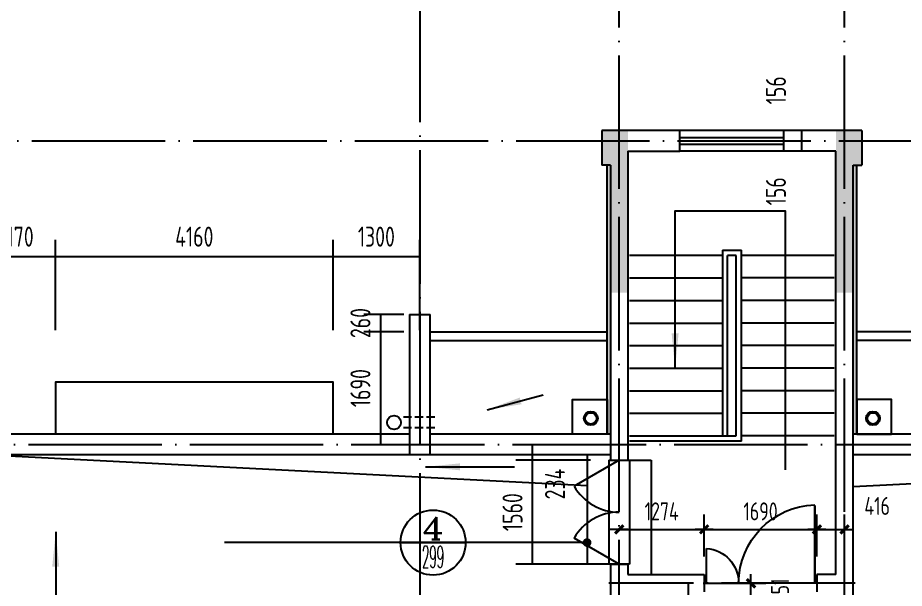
# Model space of a CAD drawing. Extents: x -726032 to 135930, y -151624 to 587044.
# Drawn here: x -591951 to -578660, y 510948 to 519497 of the extents above; entities that cross this region are included whole.
import ezdxf
from ezdxf.enums import TextEntityAlignment as Align

# ---------------------------------------------------------------- set-up
doc = ezdxf.new("R2010")
doc.units = 0
doc.header["$LTSCALE"] = 1000
doc.header["$MEASUREMENT"] = 0
doc.linetypes.add('DASH', pattern=[0.35, 0.25, -0.1])
doc.linetypes.add('DOTE', pattern=[2.42, 2, -0.2, 0.02, -0.2])
doc.layers.get('0').update_dxf_attribs({"linetype": 'CONTINUOUS'})
doc.layers.get('DEFPOINTS').update_dxf_attribs({"color": 1, "linetype": 'CONTINUOUS'})
for name, color, linetype in [('COLUMN', 170, 'CONTINUOUS'), ('DOTE', 8, 'DOTE'), ('PUB_DIM', 245, 'CONTINUOUS'), ('ROOF', 4, 'CONTINUOUS'), ('STAIR', 42, 'CONTINUOUS'), ('WALL', 255, 'CONTINUOUS'), ('WINDOW', 155, 'CONTINUOUS'), ('WINDOW_TEXT', 7, 'CONTINUOUS'), ('引线', 213, 'CONTINUOUS'), ('排水', 245, 'CONTINUOUS'), ('雨水管', 20, 'CONTINUOUS')]:
    doc.layers.add(name, color=color, linetype=linetype)
doc.styles.add('COMP', font='COMPLEX', dxfattribs={"bigfont": 'hztxt'})
doc.styles.add('DIM_FONT', font='isocp.shx', dxfattribs={"width": 0.8})
doc.styles.add('SIMPLEX', font='SIMPLEX.SHX')
doc.dimstyles.new('AXIS', dxfattribs={"dimtxt": 300, "dimasz": 1, "dimexe": 250, "dimexo": 300, "dimgap": 150, "dimtad": 1, "dimdec": 0, "dimzin": 0, "dimdsep": 46, "dimtxsty": 'DIM_FONT', "dimcen": 0.09, "dimse1": 1, "dimse2": 1, "dimclrt": 142, "dimadec": 0, "dimazin": 0, "dimtfac": 1, "dimtdec": 0, "dimtix": 1, "dimtmove": 2, "dimatfit": 3, "dimfxl": 1, "dimtolj": 1, "dimtzin": 0, "dimarcsym": 0})
doc.dimstyles.new('DIMA', dxfattribs={"dimtxt": 300, "dimasz": 1, "dimexe": 250, "dimexo": 300, "dimgap": 150, "dimtad": 1, "dimdec": 0, "dimzin": 0, "dimdsep": 46, "dimtxsty": 'DIM_FONT', "dimcen": 0.09, "dimse1": 1, "dimclrt": 142, "dimadec": 0, "dimazin": 0, "dimtfac": 1, "dimtdec": 0, "dimtix": 1, "dimtmove": 2, "dimatfit": 3, "dimfxl": 1, "dimtolj": 1, "dimtzin": 0, "dimarcsym": 0})
doc.dimstyles.new('DIMB', dxfattribs={"dimtxt": 300, "dimasz": 1, "dimexe": 250, "dimexo": 300, "dimgap": 150, "dimtad": 1, "dimdec": 0, "dimzin": 0, "dimdsep": 46, "dimtxsty": 'DIM_FONT', "dimcen": 0.09, "dimse2": 1, "dimclrt": 142, "dimadec": 0, "dimazin": 0, "dimtfac": 1, "dimtdec": 0, "dimtix": 1, "dimtmove": 2, "dimatfit": 3, "dimfxl": 1, "dimtolj": 1, "dimtzin": 0, "dimarcsym": 0})
doc.dimstyles.new('DIMN', dxfattribs={"dimtxt": 300, "dimasz": 1, "dimexe": 250, "dimexo": 300, "dimgap": 150, "dimtad": 1, "dimdec": 0, "dimzin": 0, "dimdsep": 46, "dimtxsty": 'DIM_FONT', "dimcen": 0.09, "dimclrt": 142, "dimadec": 0, "dimazin": 0, "dimtfac": 1, "dimtdec": 0, "dimtix": 1, "dimtmove": 2, "dimatfit": 3, "dimfxl": 1, "dimtolj": 1, "dimtzin": 0, "dimarcsym": 0})

# ---------------------------------------------------------------- blocks, each defined once
blk = doc.blocks.new('_DIMX')
blk.add_line((-150, 0), (150, 0))
at = {"const_width": 50}
blk.add_lwpolyline([(-70, -70), (70, 70)], dxfattribs=at)
blk = doc.blocks.new('*D342')
at = {"layer": 'DEFPOINTS', "color": 0, "transparency": 16777216}
for p in [(-579554, 511830), (-579970, 511152), (-579554, 511152)]:
    blk.add_point(p, dxfattribs=at)
at = {"layer": 'PUB_DIM', "color": 0, "lineweight": -2, "transparency": 16777216}
for p, q in [((-579970, 511422), (-579970, 512055)), ((-579554, 511422), (-579554, 512055)), ((-579969, 511830), (-579555, 511830))]:
    blk.add_line(p, q, dxfattribs=at)
at = {"layer": 'PUB_DIM', "color": 0, "lineweight": -2, "transparency": 16777216, "xscale": 0.9, "yscale": 0.9, "zscale": 0.9, "rotation": 180}
blk.add_blockref('_DIMX', (-579970, 511830), dxfattribs=at)
at = {"layer": 'PUB_DIM', "color": 0, "lineweight": -2, "transparency": 16777216, "xscale": 0.9, "yscale": 0.9, "zscale": 0.9}
blk.add_blockref('_DIMX', (-579554, 511830), dxfattribs=at)
at = {"layer": 'PUB_DIM', "color": 142, "transparency": 16777216, "insert": (-579066, 512181), "char_height": 270, "attachment_point": 5, "style": 'DIM_FONT'}
blk.add_mtext('\\A1;416', dxfattribs=at)
blk = doc.blocks.new('*D1626')
at = {"layer": 'DEFPOINTS', "color": 0, "transparency": 16777216}
for p in [(-581946, 511022), (-580958, 511022), (-581946, 510671)]:
    blk.add_point(p, dxfattribs=at)
at = {"layer": 'PUB_DIM', "color": 0, "lineweight": -2, "transparency": 16777216}
for p, q in [((-581676, 511022), (-580733, 511022)), ((-580958, 510672), (-580958, 511021))]:
    blk.add_line(p, q, dxfattribs=at)
at = {"layer": 'PUB_DIM', "color": 0, "lineweight": -2, "transparency": 16777216, "xscale": 0.9, "yscale": 0.9, "zscale": 0.9}
for p, rotation in [((-580958, 511022), 90), ((-580958, 510671), 270)]:
    blk.add_blockref('_DIMX', p, dxfattribs=dict(at, rotation=rotation))
at = {"layer": 'PUB_DIM', "color": 142, "transparency": 16777216, "insert": (-580523, 510907), "char_height": 270, "attachment_point": 5, "rotation": 90, "style": 'DIM_FONT'}
blk.add_mtext('\\A1;351', dxfattribs=at)
blk = doc.blocks.new('*D376')
at = {"layer": 'DEFPOINTS', "color": 0, "transparency": 16777216}
for p in [(-591384, 515917), (-592554, 514514), (-591384, 514514)]:
    blk.add_point(p, dxfattribs=at)
at = {"layer": 'PUB_DIM', "color": 0, "lineweight": -2, "transparency": 16777216}
for p, q in [((-592554, 514814), (-592554, 516167)), ((-591384, 514814), (-591384, 516167)), ((-592553, 515917), (-591385, 515917))]:
    blk.add_line(p, q, dxfattribs=at)
at = {"layer": 'PUB_DIM', "color": 0, "transparency": 16777216}
for points in [[(-592553, 515917), (-592553, 515916), (-592554, 515917)], [(-591385, 515917), (-591385, 515916), (-591384, 515917)]]:
    blk.add_solid(points, dxfattribs=at)
at = {"layer": 'PUB_DIM', "color": 142, "transparency": 16777216, "insert": (-591969, 516217), "char_height": 300, "attachment_point": 5, "style": 'DIM_FONT'}
blk.add_mtext('\\A1;1170', dxfattribs=at)
blk = doc.blocks.new('*D3094')
at = {"layer": 'DEFPOINTS', "color": 0, "transparency": 16777216}
for p in [(-581494, 517808), (-580194, 517808), (-581494, 517652)]:
    blk.add_point(p, dxfattribs=at)
at = {"layer": 'PUB_DIM', "color": 0, "lineweight": -2, "transparency": 16777216}
for p, q in [((-580194, 517809), (-580194, 517810)), ((-580194, 517652), (-580194, 517808)), ((-580194, 517651), (-580194, 517650))]:
    blk.add_line(p, q, dxfattribs=at)
at = {"layer": 'PUB_DIM', "color": 0, "transparency": 16777216}
for points in [[(-580194, 517809), (-580194, 517809), (-580194, 517808)], [(-580194, 517651), (-580194, 517651), (-580194, 517652)]]:
    blk.add_solid(points, dxfattribs=at)
at = {"layer": 'PUB_DIM', "color": 142, "transparency": 16777216, "insert": (-580584, 518409), "char_height": 300, "attachment_point": 5, "rotation": 90, "style": 'DIM_FONT'}
blk.add_mtext('\\A1;156', dxfattribs=at)
blk = doc.blocks.new('*D3095')
at = {"layer": 'DEFPOINTS', "color": 0, "transparency": 16777216}
for p in [(-581494, 517652), (-580194, 517652), (-581494, 517496)]:
    blk.add_point(p, dxfattribs=at)
at = {"layer": 'PUB_DIM', "color": 0, "lineweight": -2, "transparency": 16777216}
for p, q in [((-580194, 517653), (-580194, 517654)), ((-580194, 517496), (-580194, 517652)), ((-580194, 517495), (-580194, 517494))]:
    blk.add_line(p, q, dxfattribs=at)
at = {"layer": 'PUB_DIM', "color": 0, "transparency": 16777216}
for points in [[(-580194, 517653), (-580194, 517653), (-580194, 517652)], [(-580194, 517495), (-580194, 517495), (-580194, 517496)]]:
    blk.add_solid(points, dxfattribs=at)
at = {"layer": 'PUB_DIM', "color": 142, "transparency": 16777216, "insert": (-580584, 516896), "char_height": 300, "attachment_point": 5, "rotation": 90, "style": 'DIM_FONT'}
blk.add_mtext('\\A1;156', dxfattribs=at)
blk = doc.blocks.new('_WBLK')
for p, q in [((-0.5, 0.5), (0.5, 0.5)), ((0.5, 0.1667), (-0.5, 0.1667)), ((0.5, -0.1667), (-0.5, -0.1667)), ((-0.5, -0.5), (0.5, -0.5))]:
    blk.add_line(p, q)
at = {"layer": 'WINDOW_TEXT', "style": 'SIMPLEX', "flags": 9}
blk.add_attdef('A', text='', height=1, dxfattribs=at).set_placement((0, 1.5), align=Align.MIDDLE)
blk = doc.blocks.new('*D1650')
at = {"layer": 'DEFPOINTS', "color": 0, "transparency": 16777216}
for p in [(-579970, 511830), (-581660, 511152), (-579970, 511152)]:
    blk.add_point(p, dxfattribs=at)
at = {"layer": 'PUB_DIM', "color": 0, "lineweight": -2, "transparency": 16777216}
for p, q in [((-579970, 511422), (-579970, 512055)), ((-581659, 511830), (-579971, 511830))]:
    blk.add_line(p, q, dxfattribs=at)
at = {"layer": 'PUB_DIM', "color": 0, "lineweight": -2, "transparency": 16777216, "xscale": 0.9, "yscale": 0.9, "zscale": 0.9, "rotation": 180}
blk.add_blockref('_DIMX', (-581660, 511830), dxfattribs=at)
at = {"layer": 'PUB_DIM', "color": 0, "lineweight": -2, "transparency": 16777216, "xscale": 0.9, "yscale": 0.9, "zscale": 0.9}
blk.add_blockref('_DIMX', (-579970, 511830), dxfattribs=at)
at = {"layer": 'PUB_DIM', "color": 142, "transparency": 16777216, "insert": (-580815, 512100), "char_height": 270, "attachment_point": 5, "style": 'DIM_FONT'}
blk.add_mtext('\\A1;1690', dxfattribs=at)
blk = doc.blocks.new('M_A17ORW')
at = {"const_width": 0.02}
for points in [[(-0.481, -0.0014), (-0.481, -0.3084)], [(0.481, 0.0014), (0.481, -0.6906)]]:
    blk.add_lwpolyline(points, dxfattribs=at)
for centre, radius, start, end in [((-0.5008, -0.0026), 0.3067, 274.24917, 0.21013), ((0.5046, 0.0019), 0.6987, 180.27623, 268.06031)]:
    blk.add_arc(centre, radius, start, end)
blk = doc.blocks.new('_ARROW')
blk.add_solid([(0, 0), (-1, 0.1), (-1, -0.1)])
blk = doc.blocks.new('_INDEX')
blk.add_line((-0.5, 0), (0.5, 0))
blk.add_circle((0, 0), 0.5)
at = {"style": 'COMP'}
for tag, width, p, p2 in [('1', 2.333333, (-0.17, 0.05), (0.17, 0.05)), ('-', 1.166667, (-0.17, -0.39), (0.17, -0.39))]:
    blk.add_attdef(tag, text='', height=0.34, dxfattribs=dict(at, width=width)).set_placement(p, p2, align=Align.FIT)
blk = doc.blocks.new('_DBLK1')
for p, q in [((-0.5, 0), (-0.25, -0.433)), ((0.5, 0), (0.25, -0.433))]:
    blk.add_line(p, q)
for centre, start, end in [((-0.5, 0), 300, 0), ((0.5, 0), 180, 240)]:
    blk.add_arc(centre, 0.5, start, end)
at = {"layer": 'WINDOW_TEXT', "style": 'SIMPLEX', "flags": 9}
blk.add_attdef('A', text='', height=1, dxfattribs=at).set_placement((0, 1.5), align=Align.MIDDLE)
blk = doc.blocks.new('*D1651')
at = {"layer": 'DEFPOINTS', "color": 0, "transparency": 16777216}
for p in [(-581660, 511830), (-582934, 511152), (-581660, 511152)]:
    blk.add_point(p, dxfattribs=at)
at = {"layer": 'PUB_DIM', "color": 0, "lineweight": -2, "transparency": 16777216}
for p, q in [((-581660, 511422), (-581660, 512055)), ((-582933, 511830), (-581661, 511830))]:
    blk.add_line(p, q, dxfattribs=at)
at = {"layer": 'PUB_DIM', "color": 0, "lineweight": -2, "transparency": 16777216, "xscale": 0.9, "yscale": 0.9, "zscale": 0.9, "rotation": 180}
blk.add_blockref('_DIMX', (-582934, 511830), dxfattribs=at)
at = {"layer": 'PUB_DIM', "color": 0, "lineweight": -2, "transparency": 16777216, "xscale": 0.9, "yscale": 0.9, "zscale": 0.9}
blk.add_blockref('_DIMX', (-581660, 511830), dxfattribs=at)
at = {"layer": 'PUB_DIM', "color": 142, "transparency": 16777216, "insert": (-582297, 512100), "char_height": 270, "attachment_point": 5, "style": 'DIM_FONT'}
blk.add_mtext('\\A1;1274', dxfattribs=at)
blk = doc.blocks.new('*D393')
at = {"layer": 'DEFPOINTS', "color": 0, "transparency": 16777216}
for p in [(-587224, 515917), (-591384, 514514), (-587224, 514514)]:
    blk.add_point(p, dxfattribs=at)
at = {"layer": 'PUB_DIM', "color": 0, "lineweight": -2, "transparency": 16777216}
for p, q in [((-591384, 514814), (-591384, 516167)), ((-587224, 514814), (-587224, 516167)), ((-591383, 515917), (-587225, 515917))]:
    blk.add_line(p, q, dxfattribs=at)
at = {"layer": 'PUB_DIM', "color": 0, "transparency": 16777216}
for points in [[(-591383, 515917), (-591383, 515916), (-591384, 515917)], [(-587225, 515917), (-587225, 515916), (-587224, 515917)]]:
    blk.add_solid(points, dxfattribs=at)
at = {"layer": 'PUB_DIM', "color": 142, "transparency": 16777216, "insert": (-589304, 516217), "char_height": 300, "attachment_point": 5, "style": 'DIM_FONT'}
blk.add_mtext('\\A1;4160', dxfattribs=at)
blk = doc.blocks.new('*D394')
at = {"layer": 'DEFPOINTS', "color": 0, "transparency": 16777216}
for p in [(-585924, 515917), (-587224, 514514), (-585924, 514514)]:
    blk.add_point(p, dxfattribs=at)
at = {"layer": 'PUB_DIM', "color": 0, "lineweight": -2, "transparency": 16777216}
for p, q in [((-587224, 514814), (-587224, 516167)), ((-585924, 514814), (-585924, 516167)), ((-587223, 515917), (-585925, 515917))]:
    blk.add_line(p, q, dxfattribs=at)
at = {"layer": 'PUB_DIM', "color": 0, "transparency": 16777216}
for points in [[(-587223, 515917), (-587223, 515916), (-587224, 515917)], [(-585925, 515917), (-585925, 515916), (-585924, 515917)]]:
    blk.add_solid(points, dxfattribs=at)
at = {"layer": 'PUB_DIM', "color": 142, "transparency": 16777216, "insert": (-586574, 516217), "char_height": 300, "attachment_point": 5, "style": 'DIM_FONT'}
blk.add_mtext('\\A1;1300', dxfattribs=at)
blk = doc.blocks.new('*D395')
at = {"layer": 'DEFPOINTS', "color": 0, "transparency": 16777216}
for p in [(-585861, 515052), (-586513, 514792), (-585861, 514792)]:
    blk.add_point(p, dxfattribs=at)
at = {"layer": 'PUB_DIM', "color": 0, "lineweight": -2, "transparency": 16777216}
for p, q in [((-586161, 515052), (-586763, 515052)), ((-586513, 515053), (-586513, 515054)), ((-586513, 515052), (-586513, 514792)), ((-586161, 514792), (-586763, 514792)), ((-586513, 514791), (-586513, 514790))]:
    blk.add_line(p, q, dxfattribs=at)
at = {"layer": 'PUB_DIM', "color": 0, "transparency": 16777216}
for points in [[(-586513, 515053), (-586513, 515053), (-586513, 515052)], [(-586513, 514791), (-586513, 514791), (-586513, 514792)]]:
    blk.add_solid(points, dxfattribs=at)
at = {"layer": 'PUB_DIM', "color": 142, "transparency": 16777216, "insert": (-586813, 514922), "char_height": 300, "attachment_point": 5, "rotation": 90, "style": 'DIM_FONT'}
blk.add_mtext('\\A1;260', dxfattribs=at)
blk = doc.blocks.new('*D3533')
at = {"layer": 'DEFPOINTS', "color": 0, "transparency": 16777216}
for p in [(-585861, 514792), (-586513, 513102), (-585861, 513102)]:
    blk.add_point(p, dxfattribs=at)
at = {"layer": 'PUB_DIM', "color": 0, "lineweight": -2, "transparency": 16777216}
for p, q in [((-586161, 514792), (-586763, 514792)), ((-586513, 514791), (-586513, 513103))]:
    blk.add_line(p, q, dxfattribs=at)
at = {"layer": 'PUB_DIM', "color": 0, "transparency": 16777216}
for points in [[(-586513, 514791), (-586513, 514791), (-586513, 514792)], [(-586513, 513103), (-586513, 513103), (-586513, 513102)]]:
    blk.add_solid(points, dxfattribs=at)
at = {"layer": 'PUB_DIM', "color": 142, "transparency": 16777216, "insert": (-586813, 513947), "char_height": 300, "attachment_point": 5, "rotation": 90, "style": 'DIM_FONT'}
blk.add_mtext('\\A1;1690', dxfattribs=at)
blk = doc.blocks.new('*D3986')
at = {"layer": 'DEFPOINTS', "color": 0, "transparency": 16777216}
for p in [(-584233, 512868), (-583064, 512868), (-583064, 511308)]:
    blk.add_point(p, dxfattribs=at)
at = {"layer": 'PUB_DIM', "color": 0, "lineweight": -2, "transparency": 16777216}
for p, q in [((-583364, 512868), (-584483, 512868)), ((-584233, 511309), (-584233, 512867)), ((-583364, 511308), (-584483, 511308))]:
    blk.add_line(p, q, dxfattribs=at)
at = {"layer": 'PUB_DIM', "color": 0, "transparency": 16777216}
for points in [[(-584233, 512867), (-584233, 512867), (-584233, 512868)], [(-584233, 511309), (-584233, 511309), (-584233, 511308)]]:
    blk.add_solid(points, dxfattribs=at)
at = {"layer": 'PUB_DIM', "color": 142, "transparency": 16777216, "insert": (-584533, 512088), "char_height": 300, "attachment_point": 5, "rotation": 90, "style": 'DIM_FONT'}
blk.add_mtext('\\A1;1560', dxfattribs=at)
blk = doc.blocks.new('*D3987')
at = {"layer": 'DEFPOINTS', "color": 0, "transparency": 16777216}
for p in [(-584233, 513102), (-583064, 513102), (-583064, 512868)]:
    blk.add_point(p, dxfattribs=at)
at = {"layer": 'PUB_DIM', "color": 0, "lineweight": -2, "transparency": 16777216}
for p, q in [((-584233, 513103), (-584233, 513104)), ((-584233, 512868), (-584233, 513102)), ((-583364, 512868), (-584483, 512868)), ((-584233, 512867), (-584233, 512866))]:
    blk.add_line(p, q, dxfattribs=at)
at = {"layer": 'PUB_DIM', "color": 0, "transparency": 16777216}
for points in [[(-584233, 513103), (-584233, 513103), (-584233, 513102)], [(-584233, 512867), (-584233, 512867), (-584233, 512868)]]:
    blk.add_solid(points, dxfattribs=at)
at = {"layer": 'PUB_DIM', "color": 142, "transparency": 16777216, "insert": (-583896, 512510), "char_height": 300, "attachment_point": 5, "rotation": 90, "style": 'DIM_FONT'}
blk.add_mtext('\\A1;234', dxfattribs=at)

msp = doc.modelspace()

# ---------------------------------------------------------------- hatches: boundary and pattern name
at = {"layer": 'ROOF'}
h = msp.add_hatch(dxfattribs=at)
h.set_pattern_fill('DOTS', color=256, scale=390, style=0)
h.set_pattern_definition([(0, (-596413.962, 104284.25), (12.1875, 24.375), [0, -24.375])])
h.paths.add_polyline_path([(-583115.9, 513258.4), (-583063.9, 513258.4), (-583063.9, 517288.4), (-583115.9, 517288.4)])
h = msp.add_hatch(dxfattribs=at)
h.set_pattern_fill('DOTS', color=256, scale=390, style=0)
h.set_pattern_definition([(180, (-566073.773, 104284.25), (-12.1875, 24.375), [0, -24.375])])
h.paths.add_polyline_path([(-579371.9, 513258.4), (-579423.9, 513258.4), (-579423.9, 517288.4), (-579371.9, 517288.4)])

# ---------------------------------------------------------------- linework, layer by layer
at = {"layer": 'COLUMN'}
for points in [[(-583193.9, 517808.4), (-583193.9, 517288.4), (-582803.9, 517808.4), (-583063.9, 517288.4)], [(-583063.9, 517288.4), (-583063.9, 515377.4), (-582803.9, 517808.4), (-582803.9, 515377.4)], [(-579423.9, 515377.4), (-579683.9, 515377.4), (-579423.9, 517288.4), (-579683.9, 517808.4)], [(-579293.9, 517808.4), (-579293.9, 517288.4), (-579683.9, 517808.4), (-579423.9, 517288.4)]]:
    msp.add_solid(points, dxfattribs=at)
at = {"layer": 'DOTE'}
for p, q in [((-585923.9, 522352), (-585923.9, 491880.4)), ((-582933.9, 507252.4), (-582933.9, 522352)), ((-579553.9, 507252.4), (-579553.9, 522352)), ((-615939.2, 517652.4), (-545333.8, 517652.4)), ((-615991.2, 513102.4), (-545333.8, 513102.4)), ((-579397.9, 511022.4), (-583089.9, 511022.4)), ((-581893.9, 509540.4), (-581893.9, 511022.4))]:
    msp.add_line(p, q, dxfattribs=at)
at = {"layer": 'PUB_DIM'}
msp.add_lwpolyline([(-582095.4, 514246.4), (-582095.4, 516601.8), (-580446.9, 516601.8), (-580446.9, 512724.1)], dxfattribs=at)
at = {"layer": 'ROOF'}
for p, q in [((-583115.9, 513258.4), (-583115.9, 517288.4)), ((-579371.9, 513258.4), (-579371.9, 517288.4)), ((-586079.9, 515052.4), (-586079.9, 512946.4)), ((-586079.9, 515052.4), (-585767.9, 515052.4)), ((-585767.9, 512946.4), (-585767.9, 515052.4)), ((-585767.9, 514792.4), (-583115.9, 514792.4)), ((-576719.9, 514792.4), (-579371.9, 514792.4)), ((-585767.9, 514662.4), (-583115.9, 514662.4)), ((-576719.9, 514662.4), (-579371.9, 514662.4)), ((-586079.9, 513258.4), (-599027.9, 513258.4)), ((-583063.9, 513258.4), (-585767.9, 513258.4)), ((-576719.9, 513258.4), (-579423.9, 513258.4)), ((-583063.9, 512946.4), (-602043.9, 512946.4)), ((-570089.9, 512946.4), (-579423.9, 512946.4))]:
    msp.add_line(p, q, dxfattribs=at)
msp.add_lwpolyline([(-587223.9, 513258.4), (-587223.9, 514038.4), (-591383.9, 514038.4), (-591383.9, 513258.4)], dxfattribs=at)
at = {"layer": 'STAIR'}
for p, q in [((-581386.9, 516014.4), (-581100.9, 516014.4)), ((-581386.9, 516014.4), (-581386.9, 513232.4)), ((-581100.9, 513154.4), (-581100.9, 516014.4)), ((-581386.9, 515936.4), (-582777.9, 515936.4)), ((-581178.9, 515936.4), (-581308.9, 515936.4)), ((-581308.9, 513232.4), (-581308.9, 515936.4)), ((-581178.9, 513232.4), (-581178.9, 515936.4)), ((-579709.9, 515936.4), (-581100.9, 515936.4)), ((-582777.9, 515598.4), (-581386.9, 515598.4)), ((-579709.9, 515598.4), (-581100.9, 515598.4)), ((-582777.9, 515260.4), (-581386.9, 515260.4)), ((-579709.9, 515260.4), (-581100.9, 515260.4)), ((-582777.9, 514922.4), (-581386.9, 514922.4)), ((-579709.9, 514922.4), (-581100.9, 514922.4)), ((-582777.9, 514584.4), (-581386.9, 514584.4)), ((-579709.9, 514584.4), (-581100.9, 514584.4)), ((-582777.9, 514246.4), (-581386.9, 514246.4)), ((-579709.9, 514246.4), (-581100.9, 514246.4)), ((-582777.9, 513908.4), (-581386.9, 513908.4)), ((-579709.9, 513908.4), (-581100.9, 513908.4)), ((-582777.9, 513570.4), (-581386.9, 513570.4)), ((-579709.9, 513570.4), (-581100.9, 513570.4)), ((-582777.9, 513232.4), (-581178.9, 513232.4)), ((-579709.9, 513232.4), (-581100.9, 513232.4)), ((-581100.9, 513154.4), (-582777.9, 513154.4)), ((-583414.9, 512946.4), (-583414.9, 511308.4)), ((-583089.9, 512868.4), (-583089.9, 511308.4)), ((-583089.9, 512868.4), (-582452.9, 512868.4)), ((-582777.9, 512868.4), (-582777.9, 511308.4)), ((-582452.9, 512868.4), (-582452.9, 511152.4)), ((-582777.9, 511308.4), (-583414.9, 511308.4))]:
    msp.add_line(p, q, dxfattribs=at)
at = {"layer": 'WALL'}
for p, q in [((-583193.9, 517808.4), (-583193.9, 517288.4)), ((-582023.9, 517808.4), (-583193.9, 517808.4)), ((-582023.9, 517496.4), (-582023.9, 517808.4)), ((-579293.9, 517808.4), (-580463.9, 517808.4)), ((-580463.9, 517496.4), (-580463.9, 517808.4)), ((-579293.9, 517808.4), (-579293.9, 517288.4)), ((-582803.9, 517496.4), (-582803.9, 512868.4)), ((-582803.9, 517496.4), (-582023.9, 517496.4)), ((-579683.9, 517496.4), (-580463.9, 517496.4)), ((-579683.9, 511152.4), (-579683.9, 517496.4)), ((-583063.9, 517288.4), (-583193.9, 517288.4)), ((-583063.9, 517288.4), (-583063.9, 512868.4)), ((-579423.9, 509722.4), (-579423.9, 517288.4)), ((-579423.9, 517288.4), (-579293.9, 517288.4)), ((-583063.9, 512868.4), (-582803.9, 512868.4)), ((-583063.9, 511308.4), (-583063.9, 509722.4)), ((-583063.9, 511308.4), (-582803.9, 511308.4)), ((-582803.9, 511308.4), (-582803.9, 511152.4)), ((-582803.9, 511152.4), (-581659.9, 511152.4)), ((-581659.9, 511152.4), (-581659.9, 510892.4)), ((-579683.9, 511152.4), (-579969.9, 511152.4)), ((-579969.9, 511152.4), (-579969.9, 510892.4))]:
    msp.add_line(p, q, dxfattribs=at)
at = {"layer": '引线'}
msp.add_line((-583414.9, 511631.9), (-588853.4, 511631.9), dxfattribs=at)
at = {"layer": '引线', "const_width": 64.7}
msp.add_lwpolyline([(-583447.5, 511631.9, 1), (-583382.2, 511631.9, 1)], format="xyb", close=True, dxfattribs=at)
at = {"layer": '排水'}
for p, q in [((-592397.9, 512946.4), (-583414.9, 512485.7)), ((-570089.9, 512946.4), (-579423.9, 512467.7))]:
    msp.add_line(p, q, dxfattribs=at)
for points in [[(-584913.5, 513623), (-584073.4, 513844.3)], [(-585839.9, 512767.3), (-584504.9, 512767.3)], [(-591381.4, 511793), (-591381.4, 510724.7)]]:
    msp.add_lwpolyline(points, dxfattribs=at)
at = {"layer": '雨水管', "linetype": 'DASH', "ltscale": 0.5}
for p, q in [((-585695.7, 513509.8), (-586166.9, 513509.8)), ((-585695.7, 513353.8), (-586166.9, 513353.8))]:
    msp.add_line(p, q, dxfattribs=at)
at = {"layer": '雨水管'}
for points in [[(-583115.9, 513258.4), (-583635.9, 513258.4), (-583635.9, 513778.4), (-583115.9, 513778.4)], [(-579371.9, 513258.4), (-578851.9, 513258.4), (-578851.9, 513778.4), (-579371.9, 513778.4)]]:
    msp.add_lwpolyline(points, close=True, dxfattribs=at)
for centre, radius in [((-583359, 513493.6), 104), ((-583359, 513493.6), 84.5), ((-579128.7, 513493.6), 104), ((-579128.7, 513493.6), 84.5), ((-586309.8, 513431.8), 104)]:
    msp.add_circle(centre, radius, dxfattribs=at)

# ---------------------------------------------------------------- block references
at = {"layer": 'PUB_DIM', "xscale": 520, "yscale": 520, "zscale": 520, "rotation": 270}
msp.add_blockref('_ARROW', (-582095.4, 514246.4), dxfattribs=at)
at = {"layer": 'WINDOW'}
for name, p, xscale, yscale, zscale in [('_WBLK', (-581243.9, 517652.4), -1560, 312, 1560), ('M_A17ORW', (-580814.9, 511022.4), 1690, -1690, 1690)]:
    msp.add_blockref(name, p, dxfattribs=dict(at, xscale=xscale, yscale=yscale, zscale=zscale))
at = {"layer": 'WINDOW', "xscale": 1560, "yscale": 1560, "zscale": 1560, "rotation": 270}
msp.add_blockref('_DBLK1', (-582933.9, 512088.4), dxfattribs=at)
at = {"layer": '引线'}
ref = msp.add_blockref('_INDEX', (-585723.9, 511631.9), dxfattribs=dict(at, xscale=975, yscale=975, zscale=975))
ref.add_attrib('1', '4', dxfattribs={"layer": '0', "height": 331.5, "style": 'COMP', "width": 1.3125}).set_placement((-585889.6, 511680.7), (-585558.1, 511680.7), align=Align.FIT)
ref.add_attrib('-', '299', dxfattribs={"layer": '0', "height": 331.5, "style": 'COMP', "width": 0.388889}).set_placement((-585889.6, 511251.7), (-585558.1, 511251.7), align=Align.FIT)
at = {"layer": '排水', "yscale": 520, "zscale": 520}
for p, xscale, rotation in [((-584913.5, 513623), -520.0000000000002, 14.75547004600046), ((-591381.4, 511793), 520, 90)]:
    msp.add_blockref('_ARROW', p, dxfattribs=dict(at, xscale=xscale, rotation=rotation))
at = {"layer": '排水', "xscale": -520, "yscale": 520, "zscale": 520}
msp.add_blockref('_ARROW', (-585839.9, 512767.3), dxfattribs=at)

# ---------------------------------------------------------------- dimensions: what is measured, and where the dimension line sits
at = {"layer": 'PUB_DIM'}
for base, p1, p2, dimstyle, picture, middle in [((-580194, 517808.4), (-581494, 517652.4), (-581494, 517808.4), 'AXIS', '*D3094', (-580584, 518409.2)), ((-580194, 517652.4), (-581494, 517496.4), (-581494, 517652.4), 'AXIS', '*D3095', (-580584, 516895.6)), ((-584233.2, 513102.4), (-583063.9, 512868.4), (-583063.9, 513102.4), 'DIMB', '*D3987', (-583895.9, 512510.4))]:
    dim = msp.add_linear_dim(base=base, p1=p1, p2=p2, angle=90, dimstyle=dimstyle, dxfattribs=at)
    dim.commit()
    dim.dimension.update_dxf_attribs({"geometry": picture, "text_midpoint": middle, "dimtype": 161})
for base, p1, p2, picture, middle in [((-591383.9, 515916.5), (-592553.9, 514513.9), (-591383.9, 514513.9), '*D376', (-591968.9, 516216.5)), ((-587223.9, 515916.5), (-591383.9, 514513.9), (-587223.9, 514513.9), '*D393', (-589303.9, 516216.5)), ((-585923.9, 515916.5), (-587223.9, 514513.9), (-585923.9, 514513.9), '*D394', (-586573.9, 516216.5))]:
    dim = msp.add_linear_dim(base=base, p1=p1, p2=p2, dimstyle='DIMN', dxfattribs=at)
    dim.commit()
    dim.dimension.update_dxf_attribs({"geometry": picture, "text_midpoint": middle})
for base, p1, p2, dimstyle, picture, middle in [((-586513, 514792.4), (-585860.7, 515052.4), (-585860.7, 514792.4), 'DIMN', '*D395', (-586813, 514922.4)), ((-586513, 513102.4), (-585860.7, 514792.4), (-585860.7, 513102.4), 'DIMB', '*D3533', (-586813, 513947.4))]:
    dim = msp.add_linear_dim(base=base, p1=p1, p2=p2, angle=90, dimstyle=dimstyle, dxfattribs=at)
    dim.commit()
    dim.dimension.update_dxf_attribs({"geometry": picture, "text_midpoint": middle})
dim = msp.add_aligned_dim(p1=(-583063.9, 511308.4), p2=(-583063.9, 512868.4), distance=1169.3, dimstyle='DIMN', dxfattribs=at)
dim.commit()
dim.dimension.update_dxf_attribs({"geometry": '*D3986', "text_midpoint": (-584533.2, 512088.4)})
for p1, p2, picture, middle in [((-582933.9, 511152.4), (-581659.9, 511152.4), '*D1651', (-582296.9, 512099.7)), ((-581659.9, 511152.4), (-579969.9, 511152.4), '*D1650', (-580814.9, 512099.7))]:
    dim = msp.add_aligned_dim(p1=p1, p2=p2, distance=677.2, dimstyle='DIMA', override={"dimscale": 0.9, "dimblk1": '_DIMX', "dimblk2": '_DIMX', "dimsah": 1}, dxfattribs=at)
    dim.commit()
    dim.dimension.update_dxf_attribs({"geometry": picture, "text_midpoint": middle})
for base, p1, p2, angle, dimstyle, picture, middle in [((-579553.9, 511829.7), (-579969.9, 511152.4), (-579553.9, 511152.4), 0, 'DIMN', '*D342', (-579066.4, 512180.7)), ((-580958.1, 511022.3), (-581945.9, 510671.3), (-581945.9, 511022.3), 90, 'DIMA', '*D1626', (-580522.6, 510907.4))]:
    dim = msp.add_linear_dim(base=base, p1=p1, p2=p2, angle=angle, dimstyle=dimstyle, override={"dimscale": 0.9, "dimblk1": '_DIMX', "dimblk2": '_DIMX', "dimsah": 1}, dxfattribs=at)
    dim.commit()
    dim.dimension.update_dxf_attribs({"geometry": picture, "text_midpoint": middle, "dimtype": 161})

doc.saveas('drawing.dxf')
